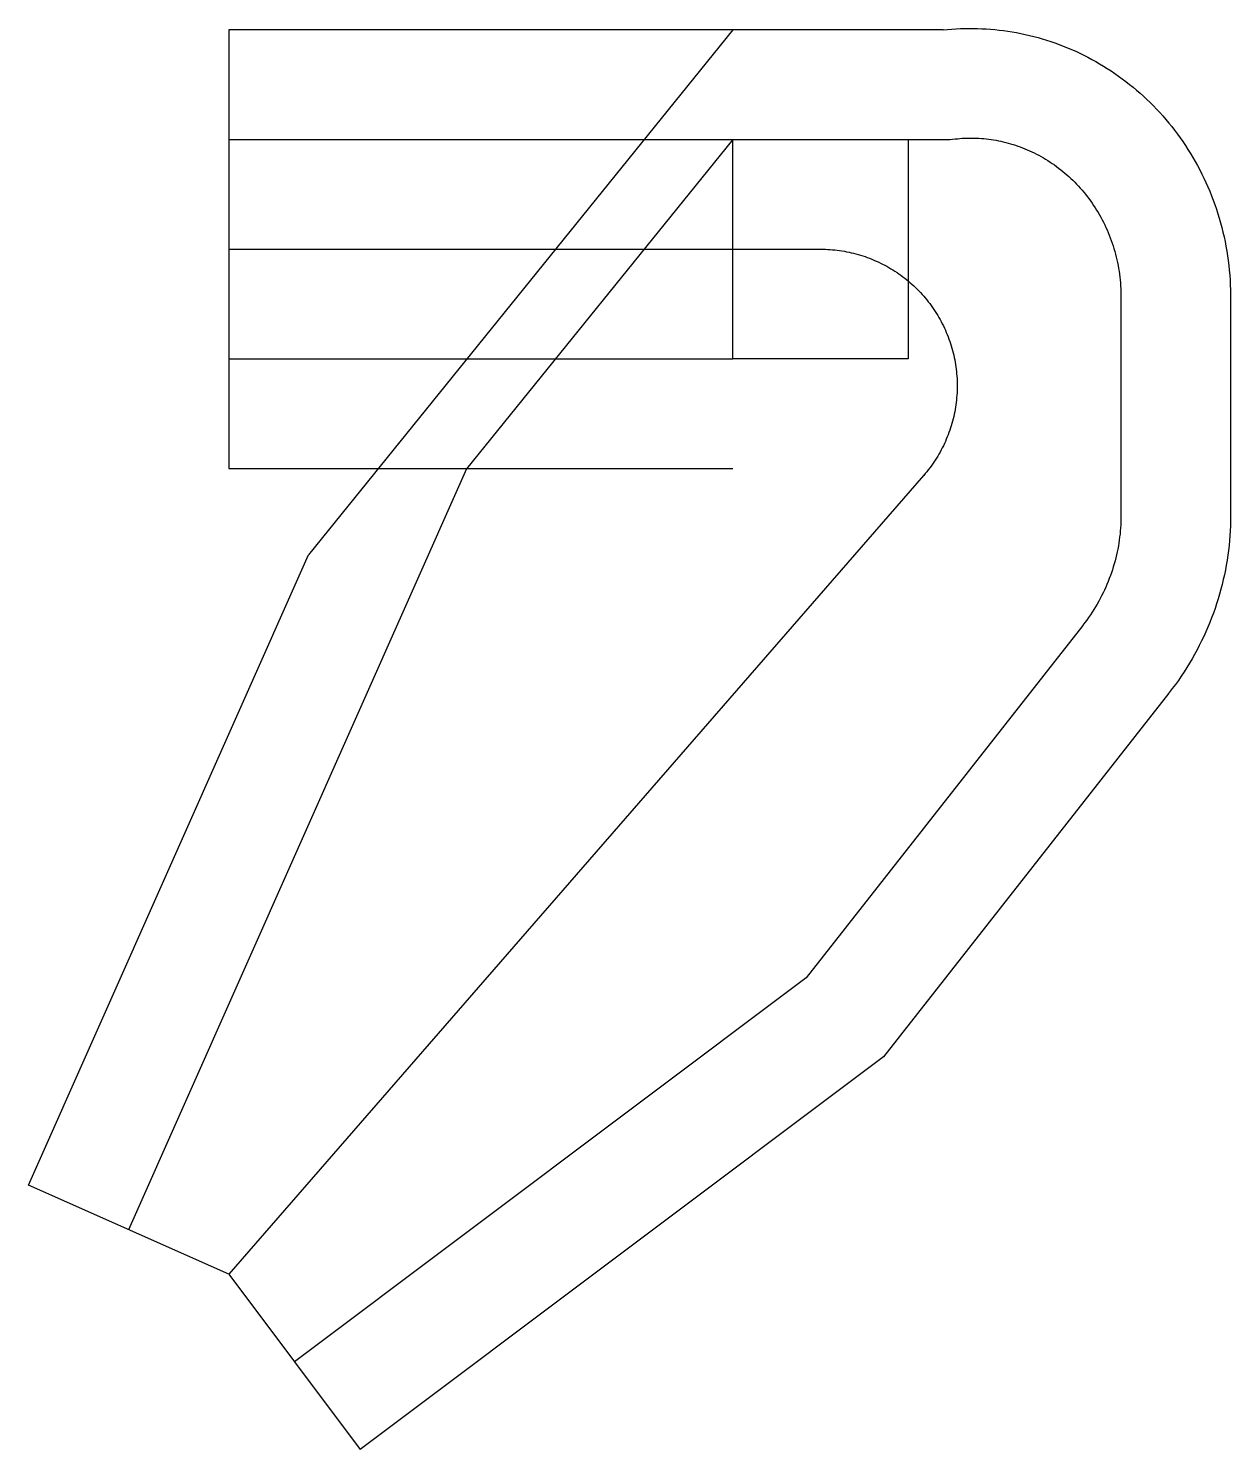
# Model space of a CAD drawing. Header units: metres. Extents: x -13385 to 6927, y -20283 to 3730.
import ezdxf

# ---------------------------------------------------------------- set-up
doc = ezdxf.new("R2010")
doc.units = ezdxf.units.M

msp = doc.modelspace()

# ---------------------------------------------------------------- linework, layer by layer
at = {"color": 1}
for p, q in [((-10000, 3704), (-10000, -3704)), ((2072, 3704), (-10000, 3704)), ((-1482, 3704), (-8653, -5166)), ((-10000, 1852), (2192, 1852)), ((-1482, 1852), (-5981, -3712)), ((5075, -805), (5075, -4509)), ((6927, -805), (6927, -4509)), ((-10000, -1852), (-1482, -1852)), ((-5981, -3712), (-11692, -16569)), ((-10000, -3704), (-1482, -3704)), ((-13385, -15817), (-8653, -5166)), ((4428, -6358), (-244, -12314)), ((5885, -7501), (1062, -13649)), ((-244, -12314), (-8888, -18802)), ((1062, -13649), (-7777, -20283)), ((-10000, -17321), (-13385, -15817)), ((-10000, -17321), (-7777, -20283))]:
    msp.add_line(p, q, dxfattribs=at)
for points in [[(2072, 3704), (2144, 3712), (2216, 3718), (2288, 3723), (2361, 3727), (2434, 3729), (2507, 3730), (2580, 3730), (2653, 3729), (2726, 3726), (2799, 3723), (2873, 3717), (2946, 3711), (3019, 3703), (3093, 3694), (3166, 3684), (3239, 3672), (3312, 3659), (3385, 3645), (3458, 3630), (3530, 3613), (3602, 3595), (3675, 3575), (3746, 3555), (3818, 3533), (3889, 3510), (3960, 3485), (4031, 3459), (4101, 3432), (4171, 3404), (4241, 3375), (4310, 3344), (4378, 3312), (4446, 3278), (4514, 3244), (4581, 3208), (4648, 3171), (4714, 3133), (4779, 3094), (4844, 3053), (4908, 3011), (4972, 2968), (5035, 2924), (5097, 2879), (5158, 2833), (5219, 2785), (5279, 2737), (5338, 2687), (5397, 2636), (5454, 2584), (5511, 2531), (5567, 2477), (5622, 2422), (5676, 2366), (5729, 2309), (5782, 2251), (5833, 2192), (5883, 2132), (5933, 2071), (5981, 2009), (6029, 1946), (6075, 1882), (6120, 1817), (6164, 1752), (6207, 1685), (6249, 1618), (6290, 1550), (6330, 1481), (6368, 1412), (6406, 1341), (6442, 1270), (6477, 1198), (6511, 1126), (6543, 1053), (6574, 979), (6604, 904), (6633, 829), (6661, 754), (6687, 677), (6712, 600), (6736, 523), (6758, 445), (6779, 367), (6798, 288), (6817, 209), (6833, 129), (6849, 50), (6863, -31), (6876, -112), (6887, -193), (6897, -274), (6906, -355), (6913, -437), (6918, -519), (6923, -601), (6926, -684), (6927, -766), (6927, -805)], [(1482, -1852), (-1482, -1852), (-1482, 1852), (1482, 1852), (1482, -1852)], [(2192, 1852), (2231, 1858), (2271, 1863), (2311, 1867), (2351, 1871), (2391, 1874), (2431, 1876), (2472, 1877), (2512, 1878), (2553, 1878), (2594, 1878), (2635, 1877), (2676, 1875), (2717, 1872), (2758, 1868), (2799, 1864), (2840, 1859), (2881, 1854), (2923, 1847), (2964, 1840), (3005, 1832), (3046, 1824), (3087, 1815), (3128, 1804), (3169, 1794), (3210, 1782), (3251, 1770), (3291, 1757), (3332, 1743), (3372, 1729), (3412, 1713), (3452, 1697), (3492, 1681), (3532, 1663), (3571, 1645), (3610, 1626), (3649, 1606), (3688, 1586), (3726, 1565), (3764, 1543), (3802, 1521), (3839, 1497), (3877, 1473), (3914, 1449), (3950, 1423), (3986, 1397), (4022, 1370), (4057, 1343), (4092, 1315), (4127, 1286), (4161, 1257), (4195, 1227), (4228, 1196), (4261, 1164), (4293, 1132), (4325, 1100), (4356, 1066), (4387, 1032), (4417, 998), (4447, 963), (4476, 927), (4505, 891), (4533, 854), (4560, 816), (4587, 778), (4613, 739), (4639, 700), (4664, 661), (4688, 620), (4712, 580), (4735, 539), (4757, 497), (4779, 455), (4800, 412), (4820, 369), (4840, 325), (4859, 281), (4877, 237), (4894, 192), (4911, 147), (4927, 101), (4942, 55), (4956, 9), (4970, -38), (4983, -85), (4995, -132), (5006, -180), (5016, -227), (5026, -276), (5034, -324), (5042, -373), (5049, -422), (5056, -471), (5061, -520), (5065, -570), (5069, -620), (5072, -670), (5074, -720), (5075, -770), (5075, -805)], [(-10000, 0), (0, 0), (40, 0), (81, -1), (121, -3), (161, -6), (201, -9), (241, -13), (281, -17), (321, -22), (361, -28), (401, -35), (440, -42), (480, -50), (519, -59), (558, -69), (597, -79), (636, -89), (675, -101), (713, -113), (751, -126), (789, -139), (827, -153), (865, -168), (902, -183), (939, -200), (975, -216), (1012, -234), (1048, -252), (1084, -270), (1119, -289), (1154, -309), (1189, -330), (1223, -351), (1257, -372), (1291, -395), (1324, -417), (1357, -441), (1389, -465), (1421, -489), (1452, -514), (1484, -540), (1514, -566), (1544, -593), (1574, -620), (1603, -648), (1632, -676), (1660, -705), (1688, -734), (1715, -764), (1742, -794), (1768, -824), (1794, -856), (1819, -887), (1843, -919), (1867, -951), (1891, -984), (1913, -1017), (1936, -1051), (1957, -1085), (1978, -1119), (1999, -1154), (2019, -1189), (2038, -1224), (2056, -1260), (2074, -1296), (2092, -1333), (2108, -1369), (2124, -1406), (2140, -1443), (2155, -1481), (2169, -1519), (2182, -1557), (2195, -1595), (2207, -1633), (2219, -1672), (2229, -1711), (2239, -1750), (2249, -1789), (2258, -1828), (2266, -1868), (2273, -1907), (2280, -1947), (2285, -1987), (2291, -2027), (2295, -2067), (2299, -2107), (2302, -2147), (2305, -2187), (2307, -2227), (2308, -2268), (2308, -2308), (2308, -2348), (2307, -2388), (2305, -2429), (2302, -2469), (2299, -2509), (2295, -2549), (2291, -2589), (2285, -2629), (2280, -2669), (2273, -2709), (2266, -2748), (2258, -2788), (2249, -2827), (2239, -2866), (2229, -2905), (2219, -2944), (2207, -2983), (2195, -3021), (2182, -3059), (2169, -3097), (2155, -3135), (2140, -3173), (2124, -3210), (2108, -3247), (2092, -3283), (2074, -3320), (2056, -3356), (2038, -3391), (2019, -3427), (1999, -3462), (1978, -3497), (1957, -3531), (1936, -3565), (1913, -3599), (1891, -3632), (1867, -3665), (1843, -3697), (1819, -3729), (1794, -3760), (1768, -3791), (1742, -3822), (1741, -3823), (-10000, -17321)], [(5075, -4509), (5075, -4560), (5073, -4610), (5071, -4661), (5068, -4711), (5064, -4762), (5059, -4813), (5053, -4863), (5047, -4914), (5039, -4965), (5031, -5015), (5021, -5066), (5011, -5116), (5000, -5167), (4988, -5217), (4975, -5267), (4961, -5318), (4946, -5367), (4930, -5417), (4914, -5467), (4896, -5516), (4878, -5565), (4859, -5614), (4838, -5663), (4817, -5711), (4795, -5760), (4773, -5808), (4749, -5855), (4724, -5902), (4699, -5949), (4673, -5996), (4645, -6042), (4617, -6088), (4588, -6133), (4559, -6178), (4528, -6222), (4497, -6267), (4464, -6310), (4431, -6353), (4428, -6358)], [(6927, -4509), (6926, -4592), (6924, -4675), (6921, -4758), (6916, -4841), (6909, -4923), (6901, -5006), (6892, -5089), (6881, -5172), (6868, -5254), (6855, -5337), (6839, -5419), (6823, -5502), (6804, -5583), (6785, -5665), (6764, -5747), (6741, -5828), (6717, -5909), (6692, -5990), (6665, -6070), (6637, -6150), (6607, -6229), (6576, -6308), (6543, -6387), (6509, -6465), (6474, -6542), (6437, -6619), (6399, -6696), (6360, -6772), (6319, -6847), (6276, -6922), (6233, -6996), (6188, -7069), (6142, -7142), (6094, -7214), (6045, -7285), (5995, -7355), (5943, -7425), (5891, -7493), (5885, -7501)]]:
    msp.add_lwpolyline(points, dxfattribs=at)

doc.saveas('drawing.dxf')
